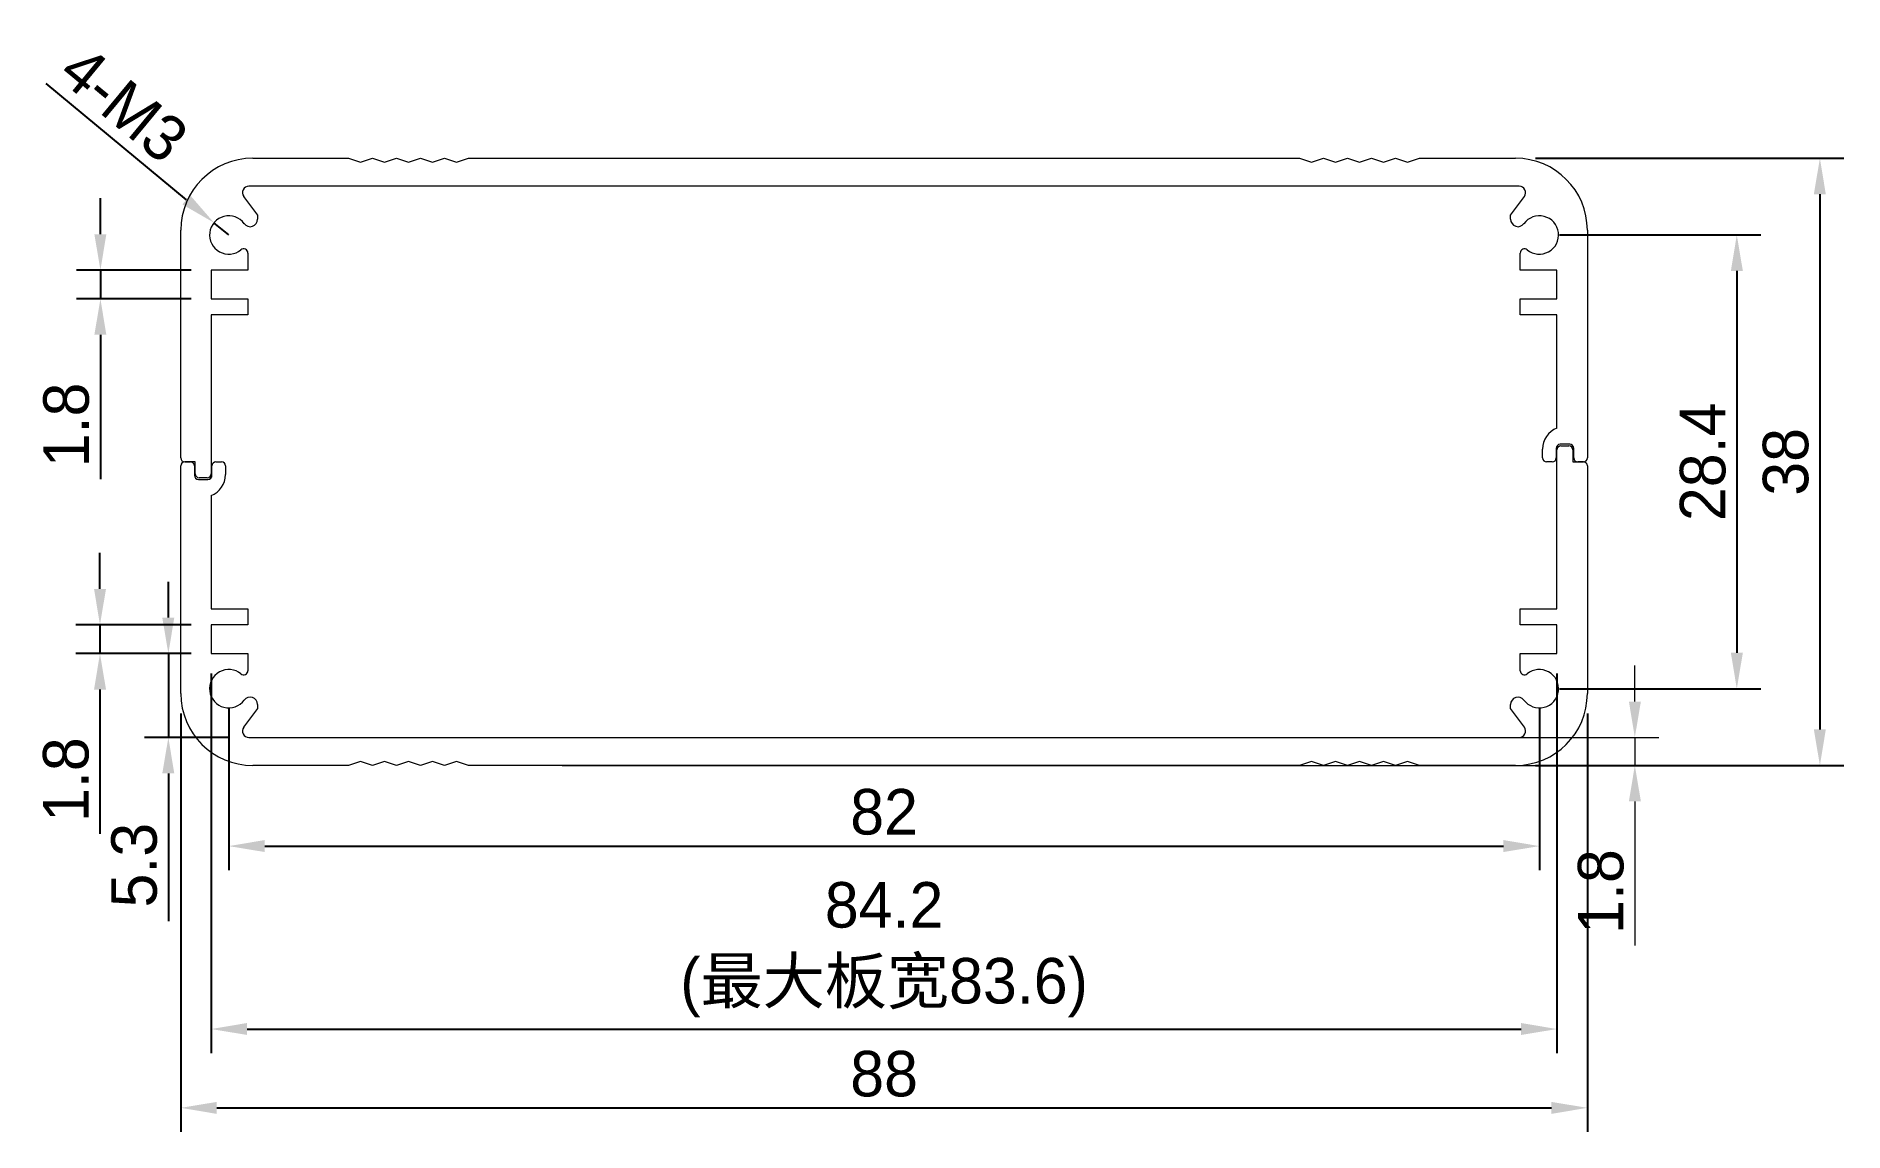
# Model space of a CAD drawing. Header units: millimetres. Extents: x 19496 to 19609, y -3976 to -3908.
import ezdxf

# ---------------------------------------------------------------- set-up
doc = ezdxf.new("R2010")
doc.units = ezdxf.units.MM
doc.header["$LTSCALE"] = 0.5
doc.header["$PDMODE"] = 35
doc.layers.get('0').update_dxf_attribs({"lineweight": 9})
doc.layers.add('3标注', color=30, linetype='Continuous', lineweight=9)
doc.layers.add('标注线', color=7, linetype='Continuous', lineweight=13)
doc.styles.get("Standard").update_dxf_attribs({"font": ''})
doc.styles.get('Standard').set_extended_font_data('思源黑体 Normal')
doc.dimstyles.new('1比1 文字2.85', dxfattribs={"dimtxt": 2.85, "dimasz": 2.25, "dimexe": 1.5, "dimexo": 1.25, "dimgap": 0.7, "dimtad": 1, "dimdec": 1, "dimdsep": 46, "dimtxsty": 'Standard', "dimcen": 1.8, "dimadec": 0, "dimazin": 0, "dimtfac": 1, "dimtdec": 1, "dimtmove": 0, "dimatfit": 3, "dimfxl": 1, "dimarcsym": 0})

# ---------------------------------------------------------------- blocks, each defined once
blk = doc.blocks.new('*D97')
at = {"layer": 'Defpoints', "color": 0}
for p in [(19590.05, -3920.06), (19590.05, -3948.46), (19602.4, -3948.46)]:
    blk.add_point(p, dxfattribs=at)
at = {"layer": '标注线', "color": 0, "lineweight": -2}
for p, q in [((19591.3, -3920.06), (19603.9, -3920.06)), ((19602.4, -3922.31), (19602.4, -3946.21)), ((19591.3, -3948.46), (19603.9, -3948.46))]:
    blk.add_line(p, q, dxfattribs=at)
at = {"layer": '标注线', "color": 0}
for points in [[(19602.03, -3922.31), (19602.78, -3922.31), (19602.4, -3920.06)], [(19602.03, -3946.21), (19602.78, -3946.21), (19602.4, -3948.46)]]:
    blk.add_solid(points, dxfattribs=at)
at = {"layer": '标注线', "color": 0, "insert": (19600.28, -3934.26), "char_height": 2.85, "attachment_point": 5, "rotation": 90}
blk.add_mtext('28.4', dxfattribs=at)
blk = doc.blocks.new('*D98')
at = {"layer": 'Defpoints', "color": 0}
for p in [(19588.55, -3915.26), (19588.55, -3953.26), (19607.6, -3953.26)]:
    blk.add_point(p, dxfattribs=at)
at = {"layer": '标注线', "color": 0, "lineweight": -2}
for p, q in [((19589.8, -3915.26), (19609.1, -3915.26)), ((19607.6, -3917.51), (19607.6, -3951.01)), ((19589.8, -3953.26), (19609.1, -3953.26))]:
    blk.add_line(p, q, dxfattribs=at)
at = {"layer": '标注线', "color": 0}
for points in [[(19607.22, -3917.51), (19607.97, -3917.51), (19607.6, -3915.26)], [(19607.22, -3951.01), (19607.97, -3951.01), (19607.6, -3953.26)]]:
    blk.add_solid(points, dxfattribs=at)
at = {"layer": '标注线', "color": 0, "insert": (19605.47, -3934.26), "char_height": 2.85, "attachment_point": 5, "rotation": 90}
blk.add_mtext('38', dxfattribs=at)
blk = doc.blocks.new('*D99')
at = {"layer": 'Defpoints', "color": 0}
for p in [(19507.12, -3919.29), (19508.05, -3920.06)]:
    blk.add_point(p, dxfattribs=at)
at = {"layer": '标注线', "color": 0, "lineweight": -2}
for p, q in [((19496.61, -3910.59), (19505.39, -3917.86)), ((19508.05, -3920.06), (19507.12, -3919.29))]:
    blk.add_line(p, q, dxfattribs=at)
at = {"layer": '标注线', "color": 0}
blk.add_solid([(19505.63, -3917.57), (19505.15, -3918.15), (19507.12, -3919.29)], dxfattribs=at)
at = {"layer": '标注线', "color": 0, "insert": (19501.49, -3911.87), "char_height": 2.85, "attachment_point": 5, "rotation": 320.3829}
blk.add_mtext('4-M3', dxfattribs=at)
blk = doc.blocks.new('*D100')
at = {"layer": 'Defpoints', "color": 0}
for p in [(19506.95, -3922.26), (19500.02, -3924.06), (19506.95, -3924.06)]:
    blk.add_point(p, dxfattribs=at)
at = {"layer": '标注线', "color": 0, "lineweight": -2}
for p, q in [((19500.02, -3920.01), (19500.02, -3917.76)), ((19505.7, -3922.26), (19498.52, -3922.26)), ((19500.02, -3922.26), (19500.02, -3924.06)), ((19505.7, -3924.06), (19498.52, -3924.06)), ((19500.02, -3926.31), (19500.02, -3935.34))]:
    blk.add_line(p, q, dxfattribs=at)
at = {"layer": '标注线', "color": 0}
for points in [[(19499.64, -3920.01), (19500.39, -3920.01), (19500.02, -3922.26)], [(19499.64, -3926.31), (19500.39, -3926.31), (19500.02, -3924.06)]]:
    blk.add_solid(points, dxfattribs=at)
at = {"layer": '标注线', "color": 0, "insert": (19497.89, -3931.95), "char_height": 2.85, "attachment_point": 5, "rotation": 90}
blk.add_mtext('1.8', dxfattribs=at)
blk = doc.blocks.new('*D101')
at = {"layer": 'Defpoints', "color": 0}
for p in [(19506.95, -3944.46), (19499.99, -3946.26), (19506.95, -3946.26)]:
    blk.add_point(p, dxfattribs=at)
at = {"layer": '标注线', "color": 0, "lineweight": -2}
for p, q in [((19499.99, -3942.21), (19499.99, -3939.96)), ((19505.7, -3944.46), (19498.49, -3944.46)), ((19499.99, -3944.46), (19499.99, -3946.26)), ((19505.7, -3946.26), (19498.49, -3946.26)), ((19499.99, -3948.51), (19499.99, -3957.54))]:
    blk.add_line(p, q, dxfattribs=at)
at = {"layer": '标注线', "color": 0}
for points in [[(19499.62, -3942.21), (19500.37, -3942.21), (19499.99, -3944.46)], [(19499.62, -3948.51), (19500.37, -3948.51), (19499.99, -3946.26)]]:
    blk.add_solid(points, dxfattribs=at)
at = {"layer": '标注线', "color": 0, "insert": (19497.87, -3954.15), "char_height": 2.85, "attachment_point": 5, "rotation": 90}
blk.add_mtext('1.8', dxfattribs=at)
blk = doc.blocks.new('*D103')
at = {"layer": 'Defpoints', "color": 0}
for p in [(19506.95, -3946.26), (19504.27, -3951.51), (19509.31, -3951.51)]:
    blk.add_point(p, dxfattribs=at)
at = {"layer": '标注线', "color": 0, "lineweight": -2}
for p, q in [((19504.27, -3944.01), (19504.27, -3941.76)), ((19505.7, -3946.26), (19502.77, -3946.26)), ((19504.27, -3946.26), (19504.27, -3951.51)), ((19508.06, -3951.51), (19502.77, -3951.51)), ((19504.27, -3953.76), (19504.27, -3963))]:
    blk.add_line(p, q, dxfattribs=at)
at = {"layer": '标注线', "color": 0}
for points in [[(19503.89, -3944.01), (19504.64, -3944.01), (19504.27, -3946.26)], [(19503.89, -3953.76), (19504.64, -3953.76), (19504.27, -3951.51)]]:
    blk.add_solid(points, dxfattribs=at)
at = {"layer": '标注线', "color": 0, "insert": (19502.14, -3959.5), "char_height": 2.85, "attachment_point": 5, "rotation": 90}
blk.add_mtext('5.3', dxfattribs=at)
blk = doc.blocks.new('*D104')
at = {"layer": 'Defpoints', "color": 0}
for p in [(19508.05, -3948.46), (19590.05, -3948.46), (19590.05, -3958.31)]:
    blk.add_point(p, dxfattribs=at)
at = {"layer": '标注线', "color": 0, "lineweight": -2}
for p, q in [((19508.05, -3949.71), (19508.05, -3959.81)), ((19590.05, -3949.71), (19590.05, -3959.81)), ((19510.3, -3958.31), (19587.8, -3958.31))]:
    blk.add_line(p, q, dxfattribs=at)
at = {"layer": '标注线', "color": 0}
for points in [[(19510.3, -3957.93), (19510.3, -3958.68), (19508.05, -3958.31)], [(19587.8, -3957.93), (19587.8, -3958.68), (19590.05, -3958.31)]]:
    blk.add_solid(points, dxfattribs=at)
at = {"layer": '标注线', "color": 0, "insert": (19549.05, -3956.18), "char_height": 2.85, "attachment_point": 5}
blk.add_mtext('82', dxfattribs=at)
blk = doc.blocks.new('*D105')
at = {"layer": '3标注', "color": 0, "lineweight": -2}
for p, q in [((19506.95, -3947.51), (19506.95, -3971.26)), ((19591.15, -3947.51), (19591.15, -3971.26)), ((19509.2, -3969.76), (19588.9, -3969.76))]:
    blk.add_line(p, q, dxfattribs=at)
at = {"layer": '3标注', "color": 0}
for points in [[(19509.2, -3969.38), (19509.2, -3970.13), (19506.95, -3969.76)], [(19588.9, -3969.38), (19588.9, -3970.13), (19591.15, -3969.76)]]:
    blk.add_solid(points, dxfattribs=at)
at = {"layer": 'Defpoints', "color": 0}
for p in [(19506.95, -3946.26), (19591.15, -3946.26), (19591.15, -3969.76)]:
    blk.add_point(p, dxfattribs=at)
at = {"layer": '3标注', "color": 0, "insert": (19549.05, -3964.79), "char_height": 2.85, "attachment_point": 5}
blk.add_mtext('84.2\\P(最大板宽83.6)', dxfattribs=at)
blk = doc.blocks.new('*D106')
at = {"layer": 'Defpoints', "color": 0}
for p in [(19505.05, -3948.76), (19593.05, -3948.76), (19593.05, -3974.69)]:
    blk.add_point(p, dxfattribs=at)
at = {"layer": '标注线', "color": 0, "lineweight": -2}
for p, q in [((19505.05, -3950.01), (19505.05, -3976.19)), ((19593.05, -3950.01), (19593.05, -3976.19)), ((19507.3, -3974.69), (19590.8, -3974.69))]:
    blk.add_line(p, q, dxfattribs=at)
at = {"layer": '标注线', "color": 0}
for points in [[(19507.3, -3974.32), (19507.3, -3975.07), (19505.05, -3974.69)], [(19590.8, -3974.32), (19590.8, -3975.07), (19593.05, -3974.69)]]:
    blk.add_solid(points, dxfattribs=at)
at = {"layer": '标注线', "color": 0, "insert": (19549.05, -3972.57), "char_height": 2.85, "attachment_point": 5}
blk.add_mtext('88', dxfattribs=at)

msp = doc.modelspace()

# ---------------------------------------------------------------- linework, layer by layer
for p, q in [((19509.55, -3915.26), (19515.55, -3915.26)), ((19515.55, -3915.26), (19516.3, -3915.51)), ((19516.3, -3915.51), (19517.05, -3915.26)), ((19517.05, -3915.26), (19517.8, -3915.51)), ((19517.8, -3915.51), (19518.55, -3915.26)), ((19518.55, -3915.26), (19519.3, -3915.51)), ((19519.3, -3915.51), (19520.05, -3915.26)), ((19520.05, -3915.26), (19520.8, -3915.51)), ((19520.8, -3915.51), (19521.55, -3915.26)), ((19521.55, -3915.26), (19522.3, -3915.51)), ((19522.3, -3915.51), (19523.05, -3915.26)), ((19523.05, -3915.26), (19575.05, -3915.26)), ((19575.05, -3915.26), (19575.8, -3915.51)), ((19575.8, -3915.51), (19576.55, -3915.26)), ((19576.55, -3915.26), (19577.3, -3915.51)), ((19577.3, -3915.51), (19578.05, -3915.26)), ((19578.05, -3915.26), (19578.8, -3915.51)), ((19578.8, -3915.51), (19579.55, -3915.26)), ((19579.55, -3915.26), (19580.3, -3915.51)), ((19580.3, -3915.51), (19581.05, -3915.26)), ((19581.05, -3915.26), (19581.8, -3915.51)), ((19581.8, -3915.51), (19582.55, -3915.26)), ((19582.55, -3915.26), (19588.55, -3915.26)), ((19508.98, -3917.65), (19509.85, -3918.83)), ((19588.79, -3917.01), (19509.31, -3917.01)), ((19588.25, -3918.83), (19589.11, -3917.65)), ((19509.85, -3918.83), (19509.85, -3919.08)), ((19588.25, -3919.08), (19588.25, -3918.83)), ((19505.05, -3934.01), (19505.05, -3919.76)), ((19593.05, -3919.76), (19593.05, -3934.01)), ((19506.95, -3922.26), (19506.95, -3924.06)), ((19509.25, -3922.26), (19506.95, -3922.26)), ((19509.25, -3921.19), (19509.25, -3922.26)), ((19588.85, -3922.26), (19588.85, -3921.19)), ((19591.15, -3922.26), (19588.85, -3922.26)), ((19591.15, -3924.06), (19591.15, -3922.26)), ((19506.95, -3924.06), (19509.25, -3924.06)), ((19509.25, -3924.06), (19509.25, -3925.06)), ((19588.85, -3924.06), (19591.15, -3924.06)), ((19588.85, -3925.06), (19588.85, -3924.06)), ((19506.95, -3925.06), (19506.95, -3935.01)), ((19509.25, -3925.06), (19506.95, -3925.06)), ((19591.15, -3925.06), (19588.85, -3925.06)), ((19591.15, -3932.15), (19591.15, -3925.06)), ((19590.25, -3934.01), (19590.25, -3933.46)), ((19591.1, -3933.41), (19591.1, -3934.01)), ((19591.15, -3943.46), (19591.15, -3933.51)), ((19591.95, -3933.16), (19591.35, -3933.16)), ((19591.4, -3933.26), (19591.9, -3933.26)), ((19592.15, -3933.51), (19592.15, -3934.26)), ((19592.2, -3934.01), (19592.2, -3933.41)), ((19505.05, -3948.76), (19505.05, -3934.51)), ((19505.95, -3934.26), (19505.3, -3934.26)), ((19505.3, -3934.26), (19505.65, -3934.26)), ((19505.9, -3934.51), (19505.9, -3935.11)), ((19505.95, -3935.01), (19505.95, -3934.26)), ((19507, -3935.11), (19507, -3934.51)), ((19507.25, -3934.26), (19507.6, -3934.26)), ((19507.85, -3934.51), (19507.85, -3935.06)), ((19590.85, -3934.26), (19590.5, -3934.26)), ((19592.15, -3934.26), (19592.8, -3934.26)), ((19592.8, -3934.26), (19592.45, -3934.26)), ((19593.05, -3934.51), (19593.05, -3948.76)), ((19506.15, -3935.36), (19506.75, -3935.36)), ((19506.7, -3935.26), (19506.2, -3935.26)), ((19506.95, -3936.37), (19506.95, -3943.46)), ((19506.95, -3943.46), (19509.25, -3943.46)), ((19509.25, -3943.46), (19509.25, -3944.46)), ((19588.85, -3943.46), (19591.15, -3943.46)), ((19588.85, -3944.46), (19588.85, -3943.46)), ((19506.95, -3944.46), (19506.95, -3946.26)), ((19509.25, -3944.46), (19506.95, -3944.46)), ((19591.15, -3944.46), (19588.85, -3944.46)), ((19591.15, -3946.26), (19591.15, -3944.46)), ((19506.95, -3946.26), (19509.25, -3946.26)), ((19509.25, -3946.26), (19509.25, -3947.33)), ((19588.85, -3946.26), (19591.15, -3946.26)), ((19588.85, -3947.33), (19588.85, -3946.26)), ((19509.85, -3949.69), (19508.98, -3950.87)), ((19509.85, -3949.44), (19509.85, -3949.69)), ((19588.25, -3949.69), (19588.25, -3949.44)), ((19589.11, -3950.87), (19588.25, -3949.69)), ((19509.31, -3951.51), (19588.79, -3951.51)), ((19515.55, -3953.26), (19509.55, -3953.26)), ((19516.3, -3953.01), (19515.55, -3953.26)), ((19517.05, -3953.26), (19516.3, -3953.01)), ((19517.8, -3953.01), (19517.05, -3953.26)), ((19518.55, -3953.26), (19517.8, -3953.01)), ((19519.3, -3953.01), (19518.55, -3953.26)), ((19520.05, -3953.26), (19519.3, -3953.01)), ((19520.8, -3953.01), (19520.05, -3953.26)), ((19521.55, -3953.26), (19520.8, -3953.01)), ((19522.3, -3953.01), (19521.55, -3953.26)), ((19523.05, -3953.26), (19522.3, -3953.01)), ((19575.05, -3953.26), (19523.05, -3953.26)), ((19575.8, -3953.01), (19575.05, -3953.26)), ((19576.55, -3953.26), (19575.8, -3953.01)), ((19577.3, -3953.01), (19576.55, -3953.26)), ((19578.05, -3953.26), (19577.3, -3953.01)), ((19578.8, -3953.01), (19578.05, -3953.26)), ((19579.55, -3953.26), (19578.8, -3953.01)), ((19580.3, -3953.01), (19579.55, -3953.26)), ((19581.05, -3953.26), (19580.3, -3953.01)), ((19581.8, -3953.01), (19581.05, -3953.26)), ((19582.55, -3953.26), (19581.8, -3953.01)), ((19588.55, -3953.26), (19582.55, -3953.26))]:
    msp.add_line(p, q)
for centre, radius, start, end in [((19509.55, -3919.76), 4.5, 90, 180), ((19588.55, -3919.76), 4.5, 0, 90), ((19509.31, -3917.41), 0.4, 90, 216.2873), ((19588.79, -3917.41), 0.4, 323.7127, 90), ((19508.05, -3920.06), 1.2, 36.1075, 309.5263), ((19590.05, -3920.06), 1.2, 230.4737, 143.8925), ((19509.39, -3919.08), 0.461, 216.1075, 360), ((19588.71, -3919.08), 0.461, 180, 323.8925), ((19508.98, -3921.19), 0.267, 0, 129.5263), ((19589.12, -3921.19), 0.267, 50.4737, 180), ((19591.65, -3933.46), 1.4, 110.9248, 180), ((19591.35, -3933.41), 0.25, 90, 180), ((19591.4, -3933.51), 0.25, 90, 180), ((19591.9, -3933.51), 0.25, 0, 90), ((19591.95, -3933.41), 0.25, 0, 90), ((19505.3, -3934.01), 0.25, 180, 270), ((19505.3, -3934.51), 0.25, 90, 180), ((19505.65, -3934.51), 0.25, 360, 90), ((19507.25, -3934.51), 0.25, 90, 180), ((19507.6, -3934.51), 0.25, 0, 90), ((19590.5, -3934.01), 0.25, 180, 270), ((19590.85, -3934.01), 0.25, 270, 0), ((19592.45, -3934.01), 0.25, 180, 270), ((19592.8, -3934.01), 0.25, 270, 0), ((19592.8, -3934.51), 0.25, 0, 90), ((19506.15, -3935.11), 0.25, 180, 270), ((19506.2, -3935.01), 0.25, 180, 270), ((19506.7, -3935.01), 0.25, 270, 0), ((19506.75, -3935.11), 0.25, 270, 0), ((19506.45, -3935.06), 1.4, 290.9248, 0), ((19508.05, -3948.46), 1.2, 50.4737, 323.8925), ((19508.98, -3947.33), 0.267, 230.4737, 360), ((19589.12, -3947.33), 0.267, 180, 309.5263), ((19590.05, -3948.46), 1.2, 216.1075, 129.5263), ((19509.55, -3948.76), 4.5, 180, 270), ((19509.39, -3949.44), 0.461, 0, 143.8925), ((19588.71, -3949.44), 0.461, 36.1075, 180), ((19588.55, -3948.76), 4.5, 270, 0), ((19509.31, -3951.11), 0.4, 143.7127, 270), ((19588.79, -3951.11), 0.4, 270, 36.2873)]:
    msp.add_arc(centre, radius, start, end)
at = {"layer": '标注线'}
for p, q in [((19596.02, -3949.26), (19596.02, -3947.01)), ((19528.91, -3951.51), (19597.52, -3951.51)), ((19596.02, -3951.51), (19596.02, -3953.26)), ((19528.91, -3953.26), (19597.52, -3953.26)), ((19596.02, -3955.51), (19596.02, -3964.54))]:
    msp.add_line(p, q, dxfattribs=at)
for points in [[(19595.65, -3949.26), (19596.4, -3949.26), (19596.02, -3951.51)], [(19595.65, -3955.51), (19596.4, -3955.51), (19596.02, -3953.26)]]:
    msp.add_solid(points, dxfattribs=at)

# ---------------------------------------------------------------- texts
at = {"layer": '标注线', "insert": (19593.9, -3961.15), "char_height": 2.85, "attachment_point": 5, "rotation": 90}
msp.add_mtext('1.8', dxfattribs=at)

# ---------------------------------------------------------------- dimensions: what is measured, and where the dimension line sits
at = {"layer": '3标注'}
dim = msp.add_linear_dim(base=(19591.15, -3969.76), p1=(19506.95, -3946.26), p2=(19591.15, -3946.26), text='<>^J(最大板宽83.6)', dimstyle='1比1 文字2.85', dxfattribs=at)
dim.commit()
dim.dimension.update_dxf_attribs({"geometry": '*D105', "text_midpoint": (19549.05, -3964.79)})
at = {"layer": '标注线'}
dim = msp.add_radius_dim(center=(19508.05, -3920.06), mpoint=(19507.12, -3919.29), text='4-M3', dimstyle='1比1 文字2.85', dxfattribs=at)
dim.commit()
dim.dimension.update_dxf_attribs({"geometry": '*D99', "text_midpoint": (19500.13, -3913.51)})
for base, p1, p2, angle, picture, middle in [((19607.6, -3953.26), (19588.55, -3915.26), (19588.55, -3953.26), 90, '*D98', (19605.47, -3934.26)), ((19500.02, -3924.06), (19506.95, -3922.26), (19506.95, -3924.06), 90, '*D100', (19497.89, -3931.95)), ((19602.4, -3948.46), (19590.05, -3920.06), (19590.05, -3948.46), 90, '*D97', (19600.28, -3934.26)), ((19499.99, -3946.26), (19506.95, -3944.46), (19506.95, -3946.26), 90, '*D101', (19497.87, -3954.15)), ((19504.26589794, -3951.50909467), (19506.94849488, -3946.25909467), (19509.30642773, -3951.50909467), 90, '*D103', (19502.14089794, -3959.50367801)), ((19593.05, -3974.69), (19505.05, -3948.76), (19593.05, -3948.76), 180, '*D106', (19549.05, -3972.57))]:
    dim = msp.add_linear_dim(base=base, p1=p1, p2=p2, angle=angle, dimstyle='1比1 文字2.85', dxfattribs=at)
    dim.commit()
    dim.dimension.update_dxf_attribs({"geometry": picture, "text_midpoint": middle})
dim = msp.add_linear_dim(base=(19590.05, -3958.31), p1=(19508.05, -3948.46), p2=(19590.05, -3948.46), dimstyle='1比1 文字2.85', dxfattribs=at)
dim.commit()
dim.dimension.update_dxf_attribs({"geometry": '*D104', "text_midpoint": (19549.05, -3958.31), "dimtype": 160})

doc.saveas('drawing.dxf')
